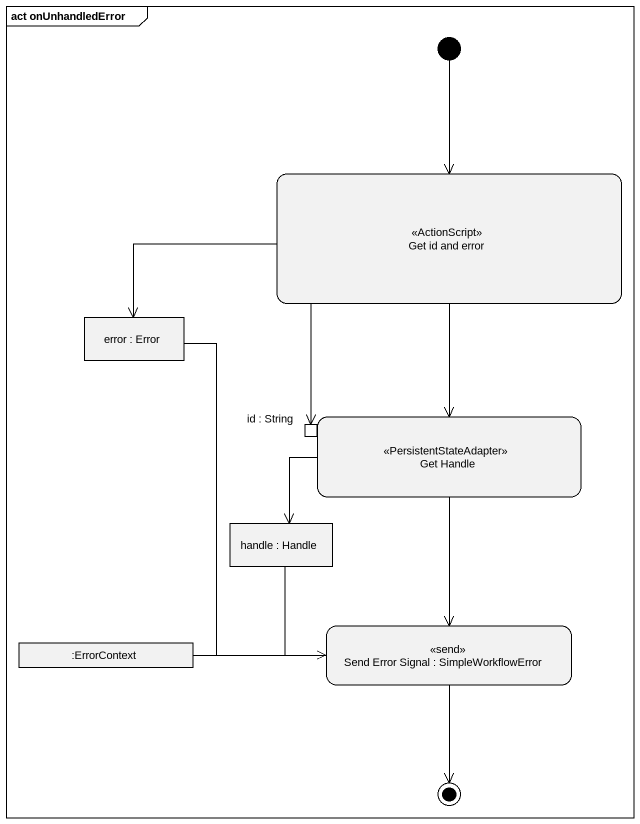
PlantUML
@startuml
mainframe act onUnhandledError
hide empty description
state "Get id and error" as Get_id_and_error <<ActionScript>>
state "error : Error" as error <<object>>
state "Get Handle" as Get_Handle <<PersistentStateAdapter>> {
  state "id : String" as id_String <<inputPin>>
}
state "handle : Handle" as handle <<object>>
state ":ErrorContext" as ErrorContext <<object>>
state "Send Error Signal : SimpleWorkflowError" as Send_Error_Signal <<send>>
[*] --> Get_id_and_error
Get_id_and_error -left-> error
Get_id_and_error --> id_String
Get_id_and_error --> Get_Handle
error --> Send_Error_Signal
Get_Handle -left-> handle
Get_Handle --> Send_Error_Signal
handle --> Send_Error_Signal
ErrorContext -right-> Send_Error_Signal
Send_Error_Signal --> [*]
@enduml
